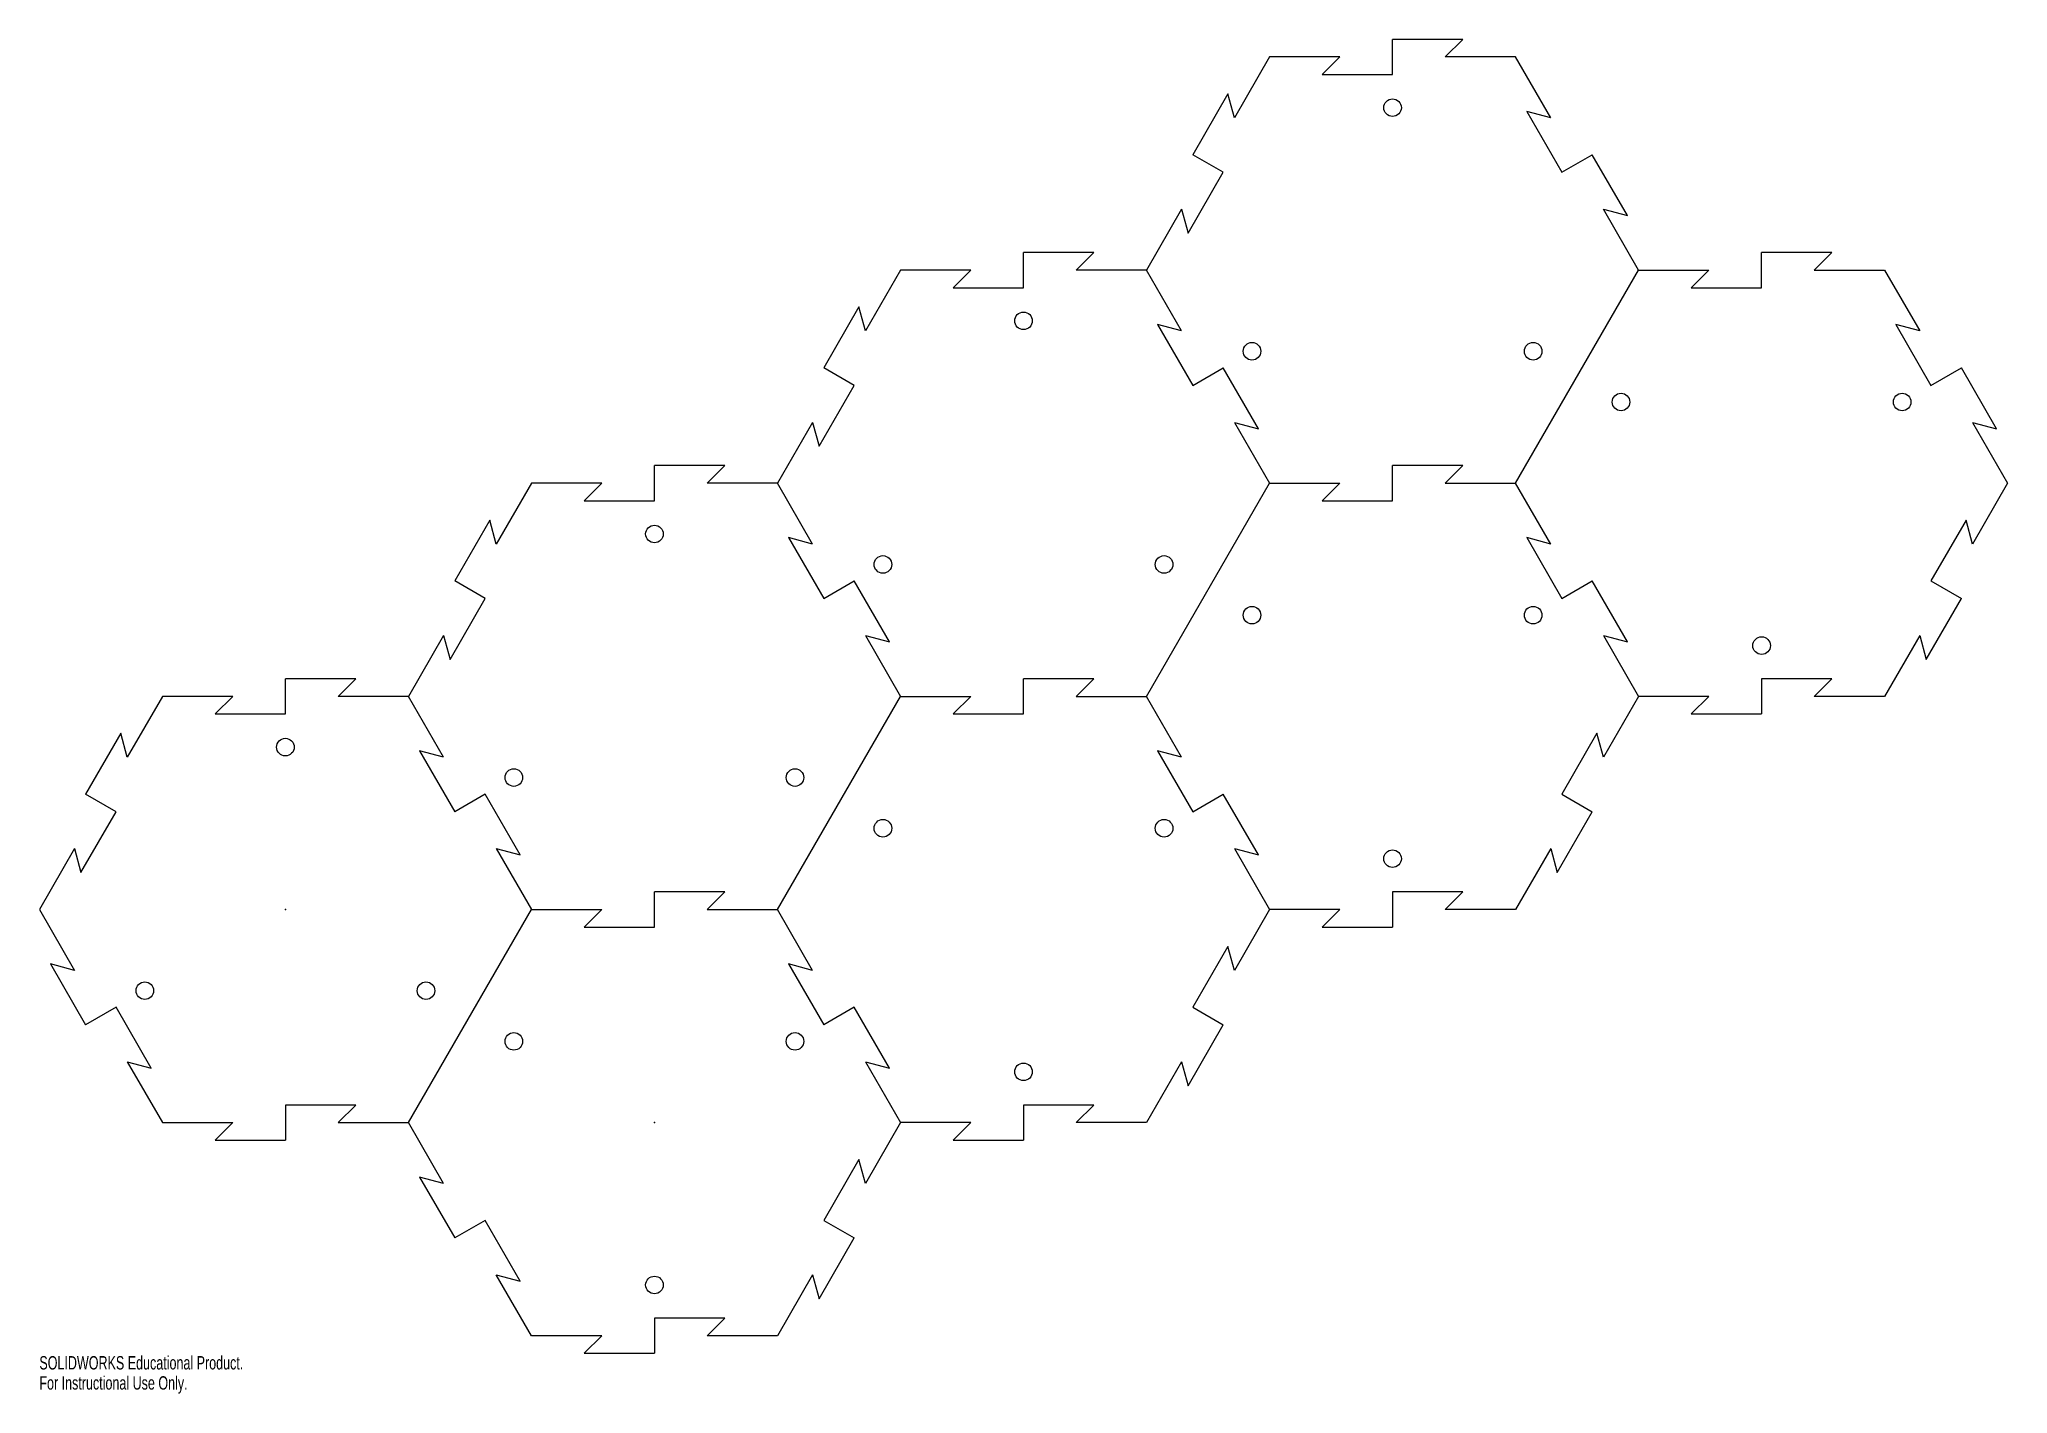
# Model space of a CAD drawing. Header units: inches. Extents: x -3.5 to 24.5, y -6.9 to 12.4.
import ezdxf

# ---------------------------------------------------------------- set-up
doc = ezdxf.new("R2010")
doc.units = ezdxf.units.IN
doc.header["$MEASUREMENT"] = 0
doc.header["$PDSIZE"] = -1
doc.styles.add('SLDTEXTSTYLE0', font='TXT', dxfattribs={"width": 0.7})

msp = doc.modelspace()

# ---------------------------------------------------------------- linework, layer by layer
at = {"color": 7, "linetype": 'Continuous', "lineweight": 25}
for p, q in [((16.75, 12.374), (15.75, 12.374)), ((15.75, 11.874), (15.75, 12.374)), ((16.5, 12.124), (16.75, 12.374)), ((14, 12.124), (13.5, 11.258)), ((15, 12.124), (14, 12.124)), ((15, 12.124), (14.75, 11.874)), ((17.5, 12.124), (16.5, 12.124)), ((18, 11.258), (17.5, 12.124)), ((14.75, 11.874), (15.75, 11.874)), ((13.408, 11.6), (12.908, 10.734)), ((13.5, 11.258), (13.408, 11.6)), ((18, 11.258), (17.658, 11.35)), ((17.658, 11.35), (18.158, 10.484)), ((13.342, 10.484), (12.908, 10.734)), ((18.158, 10.484), (18.592, 10.734)), ((19.092, 9.868), (18.592, 10.734)), ((12.842, 9.618), (13.342, 10.484)), ((12.75, 9.959), (12.25, 9.093)), ((12.75, 9.959), (12.842, 9.618)), ((18.75, 9.959), (19.092, 9.868)), ((19.25, 9.093), (18.75, 9.959)), ((11.5, 9.343), (10.5, 9.343)), ((10.5, 8.843), (10.5, 9.343)), ((11.25, 9.093), (11.5, 9.343)), ((22, 9.343), (21, 9.343)), ((21, 8.843), (21, 9.343)), ((21.75, 9.093), (22, 9.343)), ((8.75, 9.093), (8.25, 8.227)), ((9.75, 9.093), (8.75, 9.093)), ((9.75, 9.093), (9.5, 8.843)), ((12.25, 9.093), (11.25, 9.093)), ((12.75, 8.227), (12.25, 9.093)), ((17.5, 6.062), (19.25, 9.093)), ((19.25, 9.093), (20.25, 9.093)), ((20.25, 9.093), (20, 8.843)), ((21.75, 9.093), (22.75, 9.093)), ((22.75, 9.093), (23.25, 8.227)), ((9.5, 8.843), (10.5, 8.843)), ((20, 8.843), (21, 8.843)), ((8.158, 8.569), (7.658, 7.703)), ((8.25, 8.227), (8.158, 8.569)), ((12.408, 8.319), (12.908, 7.453)), ((12.75, 8.227), (12.408, 8.319)), ((23.25, 8.227), (22.908, 8.319)), ((22.908, 8.319), (23.408, 7.453)), ((8.092, 7.453), (7.658, 7.703)), ((12.908, 7.453), (13.342, 7.703)), ((13.842, 6.837), (13.342, 7.703)), ((23.408, 7.453), (23.842, 7.703)), ((24.342, 6.837), (23.842, 7.703)), ((7.592, 6.587), (8.092, 7.453)), ((7.5, 6.928), (7, 6.062)), ((7.5, 6.928), (7.592, 6.587)), ((13.5, 6.928), (13.842, 6.837)), ((13.5, 6.928), (14, 6.062)), ((24, 6.928), (24.342, 6.837)), ((24, 6.928), (24.5, 6.062)), ((6.25, 6.312), (5.25, 6.312)), ((5.25, 5.812), (5.25, 6.312)), ((6, 6.062), (6.25, 6.312)), ((16.75, 6.312), (15.75, 6.312)), ((15.75, 5.812), (15.75, 6.312)), ((16.5, 6.062), (16.75, 6.312)), ((3.5, 6.062), (3, 5.196)), ((4.5, 6.062), (3.5, 6.062)), ((4.5, 6.062), (4.25, 5.812)), ((7, 6.062), (6, 6.062)), ((7.5, 5.196), (7, 6.062)), ((12.25, 3.031), (14, 6.062)), ((14, 6.062), (15, 6.062)), ((15, 6.062), (14.75, 5.812)), ((16.5, 6.062), (17.5, 6.062)), ((18, 5.196), (17.5, 6.062)), ((24.5, 6.062), (24, 5.196)), ((4.25, 5.812), (5.25, 5.812)), ((14.75, 5.812), (15.75, 5.812)), ((2.908, 5.538), (2.408, 4.672)), ((3, 5.196), (2.908, 5.538)), ((23.908, 5.538), (23.408, 4.672)), ((24, 5.196), (23.908, 5.538)), ((7.158, 5.288), (7.658, 4.422)), ((7.5, 5.196), (7.158, 5.288)), ((17.658, 5.288), (18.158, 4.422)), ((18, 5.196), (17.658, 5.288)), ((2.842, 4.422), (2.408, 4.672)), ((7.658, 4.422), (8.092, 4.672)), ((8.592, 3.806), (8.092, 4.672)), ((18.158, 4.422), (18.592, 4.672)), ((19.092, 3.806), (18.592, 4.672)), ((23.408, 4.672), (23.842, 4.422)), ((2.342, 3.556), (2.842, 4.422)), ((23.342, 3.556), (23.842, 4.422)), ((2.25, 3.897), (1.75, 3.031)), ((2.25, 3.897), (2.342, 3.556)), ((8.25, 3.897), (8.592, 3.806)), ((8.25, 3.897), (8.75, 3.031)), ((18.75, 3.897), (19.092, 3.806)), ((18.75, 3.897), (19.25, 3.031)), ((23.25, 3.897), (22.75, 3.031)), ((23.25, 3.897), (23.342, 3.556)), ((1, 3.281), (0, 3.281)), ((0, 2.781), (0, 3.281)), ((0.75, 3.031), (1, 3.281)), ((11.5, 3.281), (10.5, 3.281)), ((10.5, 2.781), (10.5, 3.281)), ((11.25, 3.031), (11.5, 3.281)), ((22, 3.281), (21, 3.281)), ((21, 3.281), (21, 2.781)), ((21.75, 3.031), (22, 3.281)), ((-1.75, 3.031), (-2.25, 2.165)), ((-0.75, 3.031), (-1.75, 3.031)), ((-0.75, 3.031), (-1, 2.781)), ((1.75, 3.031), (0.75, 3.031)), ((2.25, 2.165), (1.75, 3.031)), ((7, 0), (8.75, 3.031)), ((8.75, 3.031), (9.75, 3.031)), ((9.75, 3.031), (9.5, 2.781)), ((11.25, 3.031), (12.25, 3.031)), ((12.75, 2.165), (12.25, 3.031)), ((19.25, 3.031), (18.75, 2.165)), ((20.25, 3.031), (19.25, 3.031)), ((20.25, 3.031), (20, 2.781)), ((22.75, 3.031), (21.75, 3.031)), ((-1, 2.781), (0, 2.781)), ((9.5, 2.781), (10.5, 2.781)), ((20, 2.781), (21, 2.781)), ((-2.342, 2.507), (-2.842, 1.641)), ((-2.25, 2.165), (-2.342, 2.507)), ((1.908, 2.257), (2.408, 1.391)), ((2.25, 2.165), (1.908, 2.257)), ((12.408, 2.257), (12.908, 1.391)), ((12.75, 2.165), (12.408, 2.257)), ((18.658, 2.507), (18.158, 1.641)), ((18.75, 2.165), (18.658, 2.507)), ((-2.408, 1.391), (-2.842, 1.641)), ((2.842, 1.641), (2.408, 1.391)), ((3.342, 0.775), (2.842, 1.641)), ((12.908, 1.391), (13.342, 1.641)), ((13.842, 0.775), (13.342, 1.641)), ((18.158, 1.641), (18.592, 1.391)), ((-2.908, 0.525), (-2.408, 1.391)), ((18.092, 0.525), (18.592, 1.391)), ((-3, 0.866), (-3.5, 0)), ((-3, 0.866), (-2.908, 0.525)), ((3, 0.866), (3.342, 0.775)), ((3, 0.866), (3.5, 0)), ((13.5, 0.866), (13.842, 0.775)), ((13.5, 0.866), (14, 0)), ((18, 0.866), (17.5, 0)), ((18, 0.866), (18.092, 0.525)), ((-3.5, 0), (-3, -0.866)), ((1.75, -3.031), (3.5, 0)), ((3.5, 0), (4.5, 0)), ((4.5, 0), (4.25, -0.25)), ((6.25, 0.25), (5.25, 0.25)), ((5.25, -0.25), (5.25, 0.25)), ((6, 0), (6.25, 0.25)), ((6, 0), (7, 0)), ((7.5, -0.866), (7, 0)), ((14, 0), (13.5, -0.866)), ((15, 0), (14, 0)), ((15, 0), (14.75, -0.25)), ((16.75, 0.25), (15.75, 0.25)), ((15.75, 0.25), (15.75, -0.25)), ((16.5, 0), (16.75, 0.25)), ((17.5, 0), (16.5, 0)), ((4.25, -0.25), (5.25, -0.25)), ((14.75, -0.25), (15.75, -0.25)), ((13.408, -0.525), (12.908, -1.391)), ((13.5, -0.866), (13.408, -0.525)), ((-3.342, -0.775), (-2.842, -1.641)), ((-3, -0.866), (-3.342, -0.775)), ((7.158, -0.775), (7.658, -1.641)), ((7.5, -0.866), (7.158, -0.775)), ((-2.408, -1.391), (-2.842, -1.641)), ((-1.908, -2.257), (-2.408, -1.391)), ((8.092, -1.391), (7.658, -1.641)), ((8.592, -2.257), (8.092, -1.391)), ((12.908, -1.391), (13.342, -1.641)), ((12.842, -2.507), (13.342, -1.641)), ((-2.25, -2.165), (-1.908, -2.257)), ((-2.25, -2.165), (-1.75, -3.031)), ((8.25, -2.165), (8.592, -2.257)), ((8.25, -2.165), (8.75, -3.031)), ((12.75, -2.165), (12.25, -3.031)), ((12.75, -2.165), (12.842, -2.507)), ((1, -2.781), (0, -2.781)), ((0, -2.781), (0, -3.281)), ((0.75, -3.031), (1, -2.781)), ((11.5, -2.781), (10.5, -2.781)), ((10.5, -2.781), (10.5, -3.281)), ((11.25, -3.031), (11.5, -2.781)), ((-1.75, -3.031), (-0.75, -3.031)), ((-0.75, -3.031), (-1, -3.281)), ((0.75, -3.031), (1.75, -3.031)), ((2.25, -3.897), (1.75, -3.031)), ((8.75, -3.031), (8.25, -3.897)), ((9.75, -3.031), (8.75, -3.031)), ((9.75, -3.031), (9.5, -3.281)), ((12.25, -3.031), (11.25, -3.031)), ((-1, -3.281), (0, -3.281)), ((9.5, -3.281), (10.5, -3.281)), ((8.158, -3.556), (7.658, -4.422)), ((8.25, -3.897), (8.158, -3.556)), ((1.908, -3.806), (2.408, -4.672)), ((2.25, -3.897), (1.908, -3.806)), ((2.842, -4.422), (2.408, -4.672)), ((3.342, -5.288), (2.842, -4.422)), ((7.658, -4.422), (8.092, -4.672)), ((7.592, -5.538), (8.092, -4.672)), ((3, -5.196), (3.342, -5.288)), ((3.5, -6.062), (3, -5.196)), ((7.5, -5.196), (7, -6.062)), ((7.5, -5.196), (7.592, -5.538)), ((6.25, -5.812), (5.25, -5.812)), ((5.25, -5.812), (5.25, -6.312)), ((6, -6.062), (6.25, -5.812)), ((4.5, -6.062), (3.5, -6.062)), ((4.5, -6.062), (4.25, -6.312)), ((7, -6.062), (6, -6.062)), ((4.25, -6.312), (5.25, -6.312))]:
    msp.add_line(p, q, dxfattribs=at)
for centre in [(15.75, 11.403), (10.5, 8.372), (13.75, 7.939), (17.75, 7.939), (19, 7.217), (23, 7.217), (5.25, 5.34), (8.5, 4.907), (12.5, 4.907), (13.75, 4.186), (17.75, 4.186), (21, 3.753), (0, 2.309), (3.25, 1.876), (7.25, 1.876), (8.5, 1.155), (12.5, 1.155), (15.75, 0.722), (-2, -1.155), (2, -1.155), (3.25, -1.876), (7.25, -1.876), (10.5, -2.309), (5.25, -5.34)]:
    msp.add_circle(centre, 0.125, dxfattribs=at)
at = {"color": 7, "linetype": 'Continuous'}
for p in [(0, 0), (5.25, -3.031)]:
    msp.add_point(p, dxfattribs=at)

# ---------------------------------------------------------------- texts
at = {"color": 7, "linetype": 'Continuous', "char_height": 0.1903, "attachment_point": 1, "style": 'SLDTEXTSTYLE0'}
for s, insert in [('SOLIDWORKS Educational Product.', (-3.5, -6.352)), ('For Instructional Use Only.', (-3.5, -6.638))]:
    msp.add_mtext(s, dxfattribs=dict(at, insert=insert))

doc.saveas('drawing.dxf')
